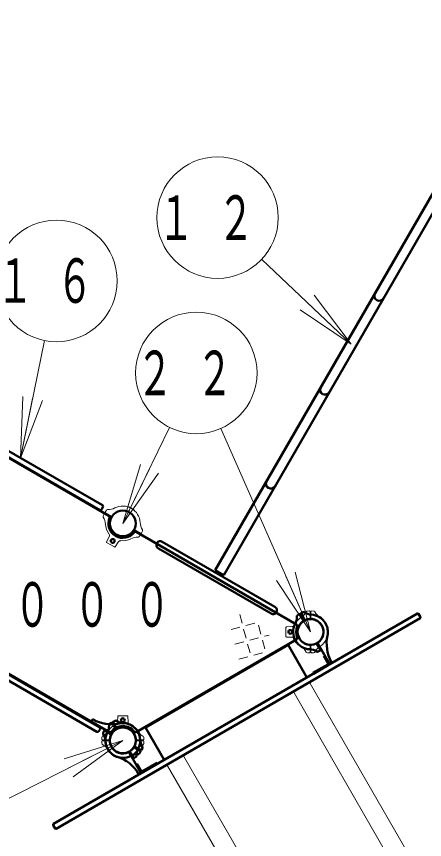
# Model space of a CAD drawing. Units: millimetres on the paper. Extents: x -385 to 0, y -594 to 267.
# Drawn here: x -330.61 to -310.44, y 118.11 to 158.75 of the extents above; entities that cross this region are included whole.
import ezdxf

# ---------------------------------------------------------------- set-up
doc = ezdxf.new("R2010")
doc.units = ezdxf.units.MM
doc.layers.add('LY_1', color=140, linetype='Continuous', lineweight=50)
doc.styles.add('ＭＳ ゴシック', font='')
doc.styles.get('ＭＳ ゴシック').set_extended_font_data('MS Gothic')

msp = doc.modelspace()

# ---------------------------------------------------------------- linework, layer by layer
at = {"layer": 'LY_1'}
for p, q in [((-320.78, 131.405), (-304.994, 158.746)), ((-320.359, 131.162), (-304.573, 158.503)), ((-326.038, 134.086), (-333.965, 138.663)), ((-326.36, 134.61), (-333.35, 138.646)), ((-326.496, 134.375), (-333.486, 138.411)), ((-326.334, 134.513), (-326.398, 134.401)), ((-316.759, 128.729), (-324.687, 133.306)), ((-323.399, 132.811), (-317.831, 129.597)), ((-323.593, 132.475), (-318.026, 129.26)), ((-320.359, 131.162), (-320.78, 131.405)), ((-328.778, 118.877), (-310.789, 129.263)), ((-316.389, 128.948), (-316.557, 129.239)), ((-316.546, 129.279), (-316.454, 129.328)), ((-310.638, 129.087), (-310.731, 129.247)), ((-310.654, 129.028), (-328.642, 118.642)), ((-316.634, 129.228), (-316.73, 129.168)), ((-316.426, 128.926), (-316.594, 129.218)), ((-316.876, 128.058), (-316.878, 128.057)), ((-333.944, 127.986), (-326.017, 123.409)), ((-333.494, 127.696), (-326.504, 123.661)), ((-324.687, 123.409), (-316.759, 127.986)), ((-324.238, 123.643), (-317.186, 127.714)), ((-316.258, 126.106), (-317.186, 127.714)), ((-316.733, 127.811), (-316.735, 127.81)), ((-315.757, 127.767), (-315.588, 127.475)), ((-315.719, 127.788), (-315.158, 126.816)), ((-333.63, 127.461), (-326.639, 123.426)), ((-315.6, 127.436), (-315.691, 127.387)), ((-315.415, 127.17), (-315.376, 127.193)), ((-315.208, 126.811), (-315.415, 127.17)), ((-315.168, 126.834), (-315.376, 127.193)), ((-315.118, 126.806), (-315.055, 126.847)), ((-315.953, 126.335), (-315.223, 126.756)), ((-315.93, 126.295), (-315.2, 126.717)), ((-315.953, 126.335), (-315.93, 126.295)), ((-326.903, 123.955), (-326.862, 124.018)), ((-325.825, 123.922), (-325.726, 123.974)), ((-325.921, 123.353), (-326.893, 123.915)), ((-326.542, 123.452), (-326.478, 123.563)), ((-325.913, 123.871), (-326.001, 123.816)), ((-325.705, 123.569), (-325.873, 123.861)), ((-325.668, 123.591), (-325.836, 123.882)), ((-323.31, 122.035), (-324.238, 123.643)), ((-326.273, 123.473), (-326.322, 123.381)), ((-325.942, 123.316), (-326.234, 123.485)), ((-324.691, 123.546), (-324.689, 123.547)), ((-324.548, 123.299), (-324.546, 123.3)), ((-325.898, 122.34), (-325.899, 122.338)), ((-325.035, 122.409), (-324.474, 121.437)), ((-324.998, 122.431), (-324.83, 122.139)), ((-324.782, 122.647), (-324.491, 122.478)), ((-324.761, 122.684), (-324.47, 122.516)), ((-324.481, 122.439), (-324.541, 122.343)), ((-324.43, 122.527), (-324.381, 122.619)), ((-325.65, 122.197), (-325.652, 122.195)), ((-324.79, 122.129), (-324.702, 122.185)), ((-324.652, 121.837), (-324.692, 121.814)), ((-324.484, 121.455), (-324.692, 121.814)), ((-324.445, 121.478), (-324.652, 121.837)), ((-323.66, 121.885), (-324.39, 121.463)), ((-323.637, 121.845), (-324.367, 121.424)), ((-323.66, 121.885), (-323.637, 121.845)), ((-324.486, 121.398), (-324.553, 121.364)), ((-328.701, 118.658), (-328.794, 118.819))]:
    msp.add_line(p, q, dxfattribs=at)
at = {"layer": 'LY_1', "color": 7, "lineweight": 13}
for p, q in [((-314.059, 142.56), (-318.488, 146.752)), ((-315.894, 144.985), (-314.059, 142.56)), ((-314.059, 142.56), (-316.238, 144.622)), ((-314.059, 142.56), (-316.581, 144.259)), ((-330.411, 136.941), (-329.228, 142.748)), ((-330.411, 136.941), (-330.302, 139.98)), ((-330.411, 136.941), (-329.812, 139.881)), ((-329.322, 139.781), (-330.411, 136.941)), ((-325.352, 133.714), (-323.036, 138.449)), ((-316.081, 128.357), (-320.507, 138.399)), ((-325.352, 133.714), (-324.482, 136.629)), ((-325.352, 133.714), (-324.033, 136.409)), ((-323.584, 136.189), (-325.352, 133.714)), ((-325.053, 134.518), (-325.052, 134.52)), ((-326.273, 134.187), (-326.326, 134.088)), ((-325.942, 134.031), (-326.234, 134.199)), ((-326.222, 134.276), (-326.163, 134.371)), ((-325.921, 134.068), (-326.212, 134.236)), ((-324.805, 134.375), (-324.804, 134.377)), ((-324.782, 133.361), (-324.491, 133.193)), ((-324.761, 133.398), (-324.47, 133.23)), ((-324.43, 133.241), (-324.381, 133.333)), ((-326.162, 132.812), (-326.032, 133.057)), ((-324.481, 133.153), (-324.536, 133.065)), ((-325.766, 132.552), (-326.151, 132.774)), ((-325.728, 132.561), (-325.581, 132.796)), ((-316.833, 131.304), (-316.081, 128.357)), ((-316.081, 128.357), (-317.748, 130.901)), ((-316.081, 128.357), (-317.291, 131.102)), ((-316.124, 129.392), (-316.236, 129.388)), ((-316.094, 129.027), (-316.094, 129.363)), ((-316.051, 129.027), (-316.051, 129.363)), ((-316.022, 129.392), (-315.909, 129.388)), ((-319.575, 129.223), (-319.457, 128.784)), ((-320.004, 128.48), (-319.564, 128.598)), ((-319.379, 128.491), (-319.261, 128.052)), ((-319.272, 128.677), (-318.833, 128.794)), ((-318.647, 128.687), (-318.529, 128.248)), ((-317.287, 128.135), (-317.287, 128.58)), ((-317.259, 128.608), (-316.983, 128.618)), ((-315.228, 128.5), (-315.225, 128.5)), ((-319.076, 127.945), (-318.637, 128.062)), ((-318.344, 128.141), (-318.11, 128.203)), ((-317.259, 128.106), (-316.983, 128.097)), ((-315.228, 128.214), (-315.225, 128.214)), ((-319.807, 127.749), (-319.368, 127.866)), ((-319.183, 127.759), (-319.065, 127.32)), ((-318.451, 127.955), (-318.333, 127.516)), ((-316.094, 127.688), (-316.094, 127.351)), ((-316.051, 127.688), (-316.051, 127.351)), ((-318.88, 127.213), (-318.44, 127.331)), ((-316.124, 127.322), (-316.228, 127.326)), ((-316.022, 127.322), (-315.918, 127.326)), ((-319.611, 127.017), (-319.172, 127.134)), ((-316.184, 125.835), (-323.112, 121.835)), ((-302.693, 102.612), (-316.086, 125.809)), ((-303.498, 102.148), (-316.89, 125.345)), ((-325.603, 124.187), (-325.612, 123.91)), ((-325.574, 124.214), (-325.129, 124.214)), ((-325.101, 124.187), (-325.091, 123.91)), ((-326.386, 123.051), (-326.383, 123.155)), ((-324.317, 123.051), (-324.321, 123.163)), ((-325.352, 123), (-334.799, 118.213)), ((-328.254, 122.09), (-325.352, 123)), ((-325.352, 123), (-328.028, 121.644)), ((-325.352, 123), (-327.802, 121.198)), ((-326.386, 122.949), (-326.383, 122.845)), ((-326.021, 123.021), (-326.358, 123.021)), ((-326.021, 122.979), (-326.358, 122.979)), ((-324.682, 123.021), (-324.345, 123.021)), ((-324.682, 122.979), (-324.345, 122.979)), ((-324.317, 122.949), (-324.321, 122.837)), ((-325.494, 122.155), (-325.494, 122.153)), ((-325.209, 122.155), (-325.209, 122.153)), ((-308.941, 99.005), (-322.334, 122.202)), ((-309.745, 98.541), (-323.138, 121.738))]:
    msp.add_line(p, q, dxfattribs=at)
for centre, radius in [((-320.666, 148.814), 3), ((-328.629, 145.688), 3), ((-321.717, 141.144), 3), ((-325.352, 133.714), 0.636), ((-316.073, 128.357), 0.636), ((-325.352, 123), 0.636)]:
    msp.add_circle(centre, radius, dxfattribs=at)
at = {"layer": 'LY_1'}
for centre, radius in [((-325.352, 133.714), 0.636), ((-325.352, 133.714), 0.636), ((-325.352, 133.714), 0.636), ((-325.352, 133.714), 0.636), ((-325.852, 132.848), 0.0929), ((-316.073, 128.357), 0.636), ((-316.073, 128.357), 0.636), ((-316.073, 128.357), 0.636), ((-316.073, 128.357), 0.636), ((-317.073, 128.357), 0.0929), ((-325.352, 124), 0.0929), ((-325.352, 123), 0.636), ((-325.352, 123), 0.636)]:
    msp.add_circle(centre, radius, dxfattribs=at)
for centre, radius, start, end in [((-312.676, 144.954), 0.243, 150, 330), ((-315.355, 140.315), 0.243, 150, 330), ((-318.034, 135.675), 0.243, 150, 330), ((-326.396, 134.548), 0.0714, 330, 60), ((-326.46, 134.437), 0.0714, 240, 330), ((-325.352, 133.714), 0.714, 156.7872, 323.2128), ((-326.074, 134.024), 0.0714, 336.7872, 60), ((-324.722, 133.244), 0.0714, 60, 143.2128), ((-323.496, 132.643), 0.194, 60, 240), ((-317.929, 129.429), 0.194, 240, 60), ((-316.533, 129.253), 0.0286, 118, 210), ((-316.421, 129.264), 0.0714, 57.4588, 118), ((-316.421, 129.264), 0.0714, 57.4588, 118), ((-315.998, 129.927), 0.714, 237.4588, 267.2728), ((-310.768, 129.226), 0.0429, 30, 120), ((-317.469, 129.077), 0.714, 332.7272, 2.5412), ((-316.685, 129.112), 0.0714, 122, 182.5412), ((-316.073, 128.357), 0.643, 124.2707, 210), ((-316.619, 129.203), 0.0286, 30, 122), ((-316.451, 128.912), 0.0286, 304.2707, 30), ((-316.364, 128.962), 0.0286, 210, 295.7293), ((-316.073, 128.357), 0.643, 30, 115.7293), ((-316.073, 128.357), 0.857, 30, 87.2728), ((-310.675, 129.065), 0.0429, 300, 30), ((-316.073, 128.357), 0.857, 152.7272, 210), ((-316.073, 128.357), 0.714, 156.7872, 203.2128), ((-316.795, 128.667), 0.0714, 336.7872, 60), ((-316.073, 128.357), 0.643, 304.2707, 30), ((-316.073, 128.357), 0.857, 347.7828, 30), ((-316.871, 128.045), 0.0143, 120, 201.3731), ((-316.073, 128.357), 0.871, 201.3731, 210), ((-316.795, 128.047), 0.0714, 300, 23.2128), ((-316.073, 128.357), 0.643, 210, 295.7293), ((-313.42, 127.783), 1.857, 167.7828, 208.9159), ((-316.073, 128.357), 0.871, 210, 218.6269), ((-316.073, 128.357), 0.857, 210, 267.2728), ((-316.742, 127.822), 0.0143, 218.6269, 300), ((-315.781, 127.752), 0.0286, 30, 115.7293), ((-315.695, 127.802), 0.0286, 124.2707, 210), ((-316.148, 126.788), 0.714, 57.4588, 87.2728), ((-315.725, 127.45), 0.0714, 237.4588, 298), ((-315.613, 127.461), 0.0286, 298, 30), ((-315.243, 126.791), 0.04, 300, 30), ((-315.243, 126.791), 0.0857, 300, 30), ((-315.133, 126.83), 0.0286, 210, 303), ((-315.071, 126.871), 0.0286, 303, 28.9158), ((-326.879, 123.939), 0.0286, 147, 240), ((-326.838, 124.002), 0.0286, 61.0842, 147), ((-325.926, 125.653), 1.857, 241.0841, 282.2172), ((-325.699, 123.907), 0.0714, 57.4588, 118), ((-325.277, 124.57), 0.714, 237.4588, 267.2728), ((-326.539, 123.599), 0.0714, 330, 60), ((-326.748, 123.72), 0.714, 332.7272, 2.5412), ((-325.963, 123.755), 0.0714, 122, 182.5412), ((-325.963, 123.755), 0.0714, 122, 182.5412), ((-325.352, 123), 0.714, 36.7872, 143.2128), ((-325.898, 123.846), 0.0286, 30, 122), ((-325.352, 123), 0.643, 60, 145.7293), ((-325.811, 123.896), 0.0286, 118, 210), ((-325.73, 123.555), 0.0286, 304.2707, 30), ((-325.643, 123.605), 0.0286, 210, 295.7293), ((-325.352, 123), 0.643, 30, 115.7293), ((-325.352, 123), 0.857, 60, 102.2172), ((-325.352, 123), 0.857, 30, 87.2728), ((-325.352, 123), 0.643, 334.2707, 60), ((-325.352, 123), 0.857, 2.7272, 60), ((-324.682, 123.535), 0.0143, 38.6269, 120), ((-326.604, 123.488), 0.0714, 240, 330), ((-326.259, 123.348), 0.0714, 152, 212.5412), ((-326.921, 122.925), 0.714, 2.7272, 32.5412), ((-326.248, 123.46), 0.0286, 60, 152), ((-325.352, 123), 0.857, 152.7272, 210), ((-325.981, 123.471), 0.0714, 240, 323.2128), ((-325.352, 123), 0.643, 124.2707, 210), ((-325.352, 123), 0.643, 154.2707, 240), ((-325.956, 123.292), 0.0286, 334.2707, 60), ((-325.906, 123.378), 0.0286, 240, 325.7293), ((-325.352, 123), 0.643, 304.2707, 30), ((-324.722, 123.471), 0.0714, 216.7872, 300), ((-325.352, 123), 0.871, 30, 38.6269), ((-325.352, 123), 0.857, 332.7272, 30), ((-325.352, 123), 0.871, 21.3731, 30), ((-324.553, 123.312), 0.0143, 300, 21.3731), ((-325.352, 123), 0.857, 182.7272, 240), ((-323.782, 123.075), 0.714, 182.7272, 212.5412), ((-325.352, 123), 0.857, 210, 252.2172), ((-325.352, 123), 0.643, 210, 295.7293), ((-325.887, 122.33), 0.0143, 150, 231.3731), ((-325.352, 123), 0.643, 240, 325.7293), ((-325.06, 122.395), 0.0286, 30, 115.7293), ((-324.974, 122.445), 0.0286, 124.2707, 210), ((-324.797, 122.622), 0.0286, 60, 145.7293), ((-324.747, 122.709), 0.0286, 154.2707, 240), ((-323.955, 122.28), 0.714, 152.7272, 182.5412), ((-324.597, 122.388), 0.0714, 267.4588, 328), ((-324.505, 122.454), 0.0286, 328, 60), ((-324.455, 122.54), 0.0286, 240, 332), ((-324.444, 122.652), 0.0714, 332, 32.5412), ((-324.444, 122.652), 0.0714, 332, 32.5412), ((-325.352, 123), 0.871, 231.3731, 240), ((-325.352, 123), 0.871, 240, 248.6269), ((-325.352, 123), 0.857, 240, 297.2728), ((-325.664, 122.202), 0.0143, 248.6269, 330), ((-326.181, 120.415), 1.857, 31.0842, 72.2172), ((-324.632, 121.603), 0.714, 87.4588, 117.2728), ((-324.805, 122.154), 0.0286, 210, 302), ((-324.74, 122.245), 0.0714, 302, 2.5412), ((-324.566, 121.389), 0.0286, 211.0841, 297), ((-324.499, 121.423), 0.0286, 297, 30), ((-324.41, 121.498), 0.0857, 210, 300), ((-324.41, 121.498), 0.04, 210, 300), ((-328.756, 118.84), 0.0429, 120, 210), ((-328.664, 118.679), 0.0429, 210, 300)]:
    msp.add_arc(centre, radius, start, end, dxfattribs=at)
at = {"layer": 'LY_1', "color": 7, "lineweight": 13}
for centre, radius, start, end in [((-325.352, 133.714), 0.857, 60, 117.2728), ((-325.039, 134.513), 0.0143, 68.6269, 150), ((-325.352, 133.714), 0.871, 60, 68.6269), ((-326.248, 134.174), 0.0286, 60, 152), ((-326.198, 134.261), 0.0286, 148, 240), ((-326.107, 134.326), 0.0714, 87.4588, 148), ((-326.072, 135.111), 0.714, 267.4588, 297.2728), ((-325.352, 133.714), 0.643, 60, 145.7293), ((-325.352, 133.714), 0.643, 334.2707, 60), ((-325.352, 133.714), 0.857, 2.7272, 60), ((-325.352, 133.714), 0.871, 51.3731, 60), ((-324.817, 134.384), 0.0143, 330, 51.3731), ((-326.259, 134.062), 0.0714, 152, 212.5412), ((-326.921, 133.64), 0.714, 2.7272, 32.5412), ((-325.352, 133.714), 0.643, 154.2707, 240), ((-325.956, 134.006), 0.0286, 334.2707, 60), ((-325.906, 134.092), 0.0286, 240, 325.7293), ((-323.782, 133.789), 0.714, 182.7272, 212.5412), ((-325.352, 133.714), 0.857, 182.7272, 216.8676), ((-325.352, 133.714), 0.643, 240, 325.7293), ((-324.797, 133.336), 0.0286, 60, 145.7293), ((-324.747, 133.423), 0.0286, 154.2707, 240), ((-324.444, 133.366), 0.0714, 332, 32.5412), ((-326.158, 133.124), 0.143, 332, 36.2094), ((-325.352, 133.714), 0.857, 263.1324, 297.2728), ((-324.632, 132.318), 0.714, 87.4588, 117.2728), ((-324.597, 133.103), 0.0714, 267.4588, 328), ((-324.505, 133.168), 0.0286, 328, 60), ((-324.455, 133.255), 0.0286, 240, 332), ((-326.137, 132.799), 0.0286, 152, 240), ((-325.752, 132.576), 0.0286, 240, 328), ((-325.46, 132.72), 0.143, 83.7906, 148), ((-316.922, 129.679), 0.714, 302.7272, 332.5412), ((-316.225, 129.317), 0.0714, 92, 152.5412), ((-316.123, 129.363), 0.0286, 0, 92), ((-316.023, 129.363), 0.0286, 88, 180), ((-315.92, 129.317), 0.0714, 27.4588, 88), ((-315.223, 129.679), 0.714, 207.4588, 237.2728), ((-316.073, 128.357), 0.857, 122.7272, 156.8676), ((-316.073, 128.357), 0.643, 94.2707, 180), ((-316.123, 129.027), 0.0286, 274.2707, 0), ((-316.023, 129.027), 0.0286, 180, 265.7293), ((-316.073, 128.357), 0.643, 0, 85.7293), ((-316.073, 128.357), 0.857, 0, 57.2728), ((-317.258, 128.58), 0.0286, 92, 180), ((-316.988, 128.761), 0.143, 272, 336.2094), ((-315.225, 128.486), 0.0143, 8.6269, 90), ((-316.073, 128.357), 0.871, 0, 8.6269), ((-317.258, 128.135), 0.0286, 180, 268), ((-316.988, 127.954), 0.143, 23.7906, 88), ((-316.073, 128.357), 0.857, 203.1324, 237.2728), ((-316.073, 128.357), 0.643, 180, 265.7293), ((-316.073, 128.357), 0.643, 274.2707, 0), ((-316.073, 128.357), 0.857, 302.7272, 0), ((-315.225, 128.229), 0.0143, 270, 351.3731), ((-316.073, 128.357), 0.871, 351.3731, 0), ((-316.922, 127.035), 0.714, 27.4588, 57.2728), ((-316.123, 127.688), 0.0286, 0, 85.7293), ((-316.023, 127.688), 0.0286, 94.2707, 180), ((-315.223, 127.035), 0.714, 122.7272, 152.5412), ((-316.225, 127.397), 0.0714, 207.4588, 268), ((-316.123, 127.351), 0.0286, 268, 0), ((-316.023, 127.351), 0.0286, 180, 272), ((-315.92, 127.397), 0.0714, 272, 332.5412), ((-316.148, 125.773), 0.0714, 30, 120), ((-316.829, 125.38), 0.0714, 120, 210), ((-325.574, 124.186), 0.0286, 90, 178), ((-325.129, 124.186), 0.0286, 2, 90), ((-325.352, 123), 0.857, 113.1324, 147.2728), ((-325.352, 123), 0.643, 90, 175.7293), ((-325.755, 123.915), 0.143, 293.7906, 358), ((-325.352, 123), 0.643, 4.2707, 90), ((-324.948, 123.915), 0.143, 182, 246.2094), ((-325.352, 123), 0.857, 32.7272, 66.8676), ((-326.311, 123.152), 0.0714, 117.4588, 178), ((-326.674, 123.85), 0.714, 297.4588, 327.2728), ((-324.03, 123.85), 0.714, 212.7272, 242.5412), ((-324.392, 123.152), 0.0714, 2, 62.5412), ((-326.358, 123.05), 0.0286, 178, 270), ((-326.358, 122.95), 0.0286, 90, 182), ((-326.311, 122.848), 0.0714, 182, 242.5412), ((-326.674, 122.15), 0.714, 32.7272, 62.5412), ((-326.021, 123.05), 0.0286, 270, 355.7293), ((-326.021, 122.95), 0.0286, 4.2707, 90), ((-325.352, 123), 0.643, 184.2707, 270), ((-325.352, 123), 0.643, 270, 355.7293), ((-324.682, 123.05), 0.0286, 184.2707, 270), ((-324.682, 122.95), 0.0286, 90, 175.7293), ((-324.03, 122.15), 0.714, 117.4588, 147.2728), ((-324.392, 122.848), 0.0714, 297.4588, 358), ((-324.345, 123.05), 0.0286, 270, 2), ((-324.345, 122.95), 0.0286, 358, 90), ((-325.352, 123), 0.857, 212.7272, 270), ((-325.352, 123), 0.857, 270, 327.2728), ((-325.48, 122.153), 0.0143, 180, 261.3731), ((-325.352, 123), 0.871, 261.3731, 270), ((-325.352, 123), 0.871, 270, 278.6269), ((-325.223, 122.153), 0.0143, 278.6269, 0), ((-322.396, 122.166), 0.0714, 30, 120), ((-323.076, 121.773), 0.0714, 120, 210)]:
    msp.add_arc(centre, radius, start, end, dxfattribs=at)

# ---------------------------------------------------------------- texts
at = {"layer": 'LY_1', "color": 7, "char_height": 2.199, "style": 'ＭＳ ゴシック'}
for s, insert, attachment_point in [('\\T1.64;\\W0.6;１２', (-320.666, 148.814), 5), ('\\T1.64;\\W0.6;１６', (-328.629, 145.688), 5), ('\\T1.64;\\W0.6;２２', (-321.717, 141.144), 5), ('\\T1.64;\\W0.6;１０００', (-333.671, 129.696), 4)]:
    msp.add_mtext(s, dxfattribs=dict(at, insert=insert, attachment_point=attachment_point))

doc.saveas('drawing.dxf')
